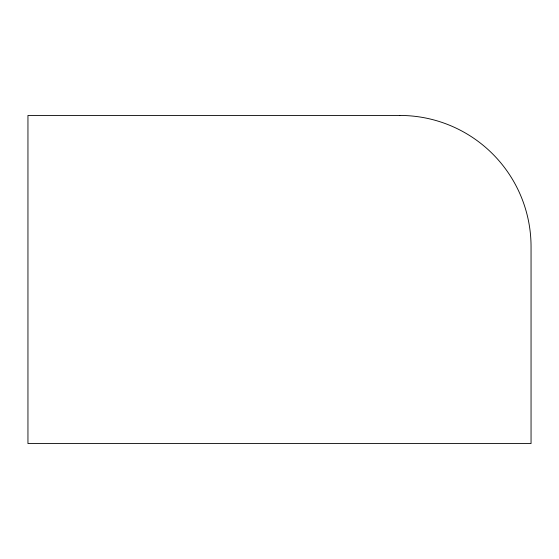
<?xml version="1.0" encoding="UTF-8"?>
<svg xmlns="http://www.w3.org/2000/svg" width="559" height="559" viewBox="0 0 559 559"><rect width="100%" height="100%" fill="white"/><g stroke="black" fill="none" stroke-linecap="round" stroke-linejoin="round"><path stroke-width="0.84" d="M399.804 115.447L27.95 115.447L27.95 443.553L531.05 443.553L531.05 246.687A131.246 131.246 0 0 0 399.804 115.447"/></g></svg>
